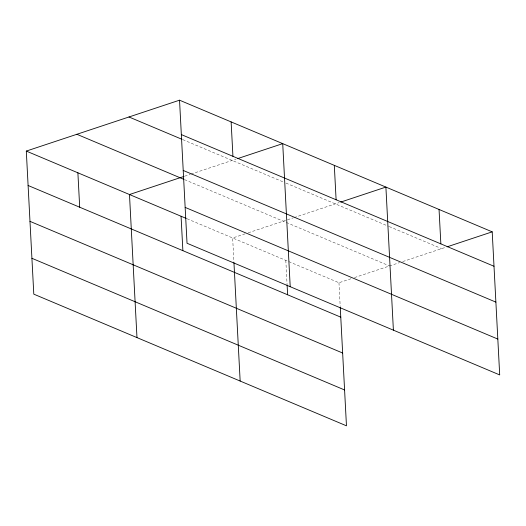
<?xml version="1.0" encoding="UTF-8"?>
<svg xmlns="http://www.w3.org/2000/svg" width="526" height="526" viewBox="0 0 526 526"><rect width="100%" height="100%" fill="white"/><g stroke="black" fill="none" stroke-linecap="round" stroke-linejoin="round"><path stroke-width="0.39" stroke-dasharray="2.63 1.97" d="M184.711 176.184L190.156 174.376M190.931 174.119L236.036 159.135M245.109 233.846L232.656 237.976L233.906 261.738M248.219 232.808L293.337 217.823M294.113 217.567L339.217 202.582M288.807 261.626L338.968 282.745L351.414 278.609M354.524 277.577L399.642 262.592M402.752 261.56L446.304 247.095M182.798 139.646L283.738 182.154M285.98 183.094L388.484 226.259M389.227 226.575L441.636 248.647M184.534 179.622L389.536 265.952M187.052 218.77L288.057 261.31M338.968 282.745L340.21 306.507M285.815 260.363L287.058 284.125"/><path stroke-width="0.79" d="M340.256 307.329L346.463 425.817L33.795 294.152L26.3 151.08L179.537 100.183L492.204 231.848L499.7 374.92L187.032 243.255L179.537 100.183M183.936 176.44L129.481 194.528L136.977 337.6M237.594 158.615L282.718 143.631L290.214 286.703M340.776 202.069L385.893 187.078L393.395 330.157M447.08 246.839L492.204 231.848M181.339 134.59L494.006 266.261M128.969 116.976L182.055 139.331M183.219 170.45L495.887 302.121M76.868 134.281L183.784 179.307M185.152 207.395L497.82 339.066M26.3 151.08L186.303 218.454M28.102 185.487L340.769 317.158M29.982 221.347L342.65 353.018M31.922 258.292L344.583 389.963M439.046 209.466L440.854 243.88M334.306 165.355L336.107 199.768M287.104 284.941L287.617 294.777M231.124 121.907L232.933 156.321M233.945 262.559L240.158 381.054M181.069 216.252L182.87 250.665M77.887 172.804L79.696 207.218"/></g></svg>
